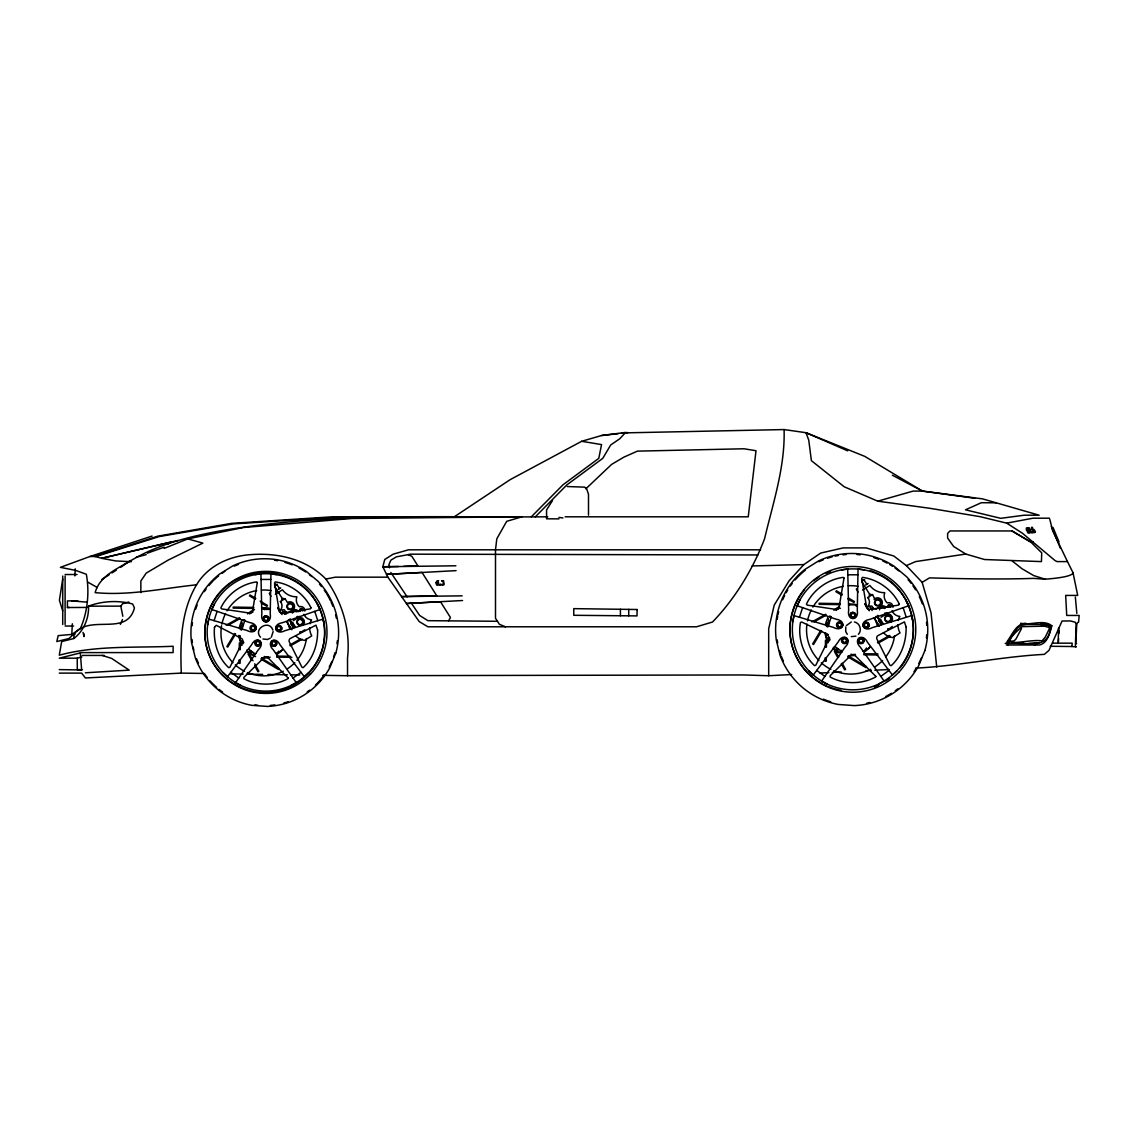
<?xml version="1.0" encoding="UTF-8"?>
<svg xmlns="http://www.w3.org/2000/svg" width="1136" height="1136" viewBox="0 0 1136 1136"><rect width="100%" height="100%" fill="white"/><g stroke="black" fill="none" stroke-linecap="round" stroke-linejoin="round"><path stroke-width="1.5" d="M239.114 659.959L239.071 663.367L240.065 663.325L240.122 659.917M239.242 649.764L239.327 642.962L240.335 642.933L240.25 649.721M825.247 657.73L825.19 661.237L826.227 661.195L826.284 657.687M825.375 647.236L825.474 640.221L826.511 640.193L826.412 647.193M270.936 573.907L270.226 613.866C272.129 624.615 259.945 624.615 261.848 613.866L260.911 573.893M858.035 569.093L857.282 610.245C859.242 621.321 846.703 621.321 848.663 610.245L847.697 569.093M152.096 536.05L89.957 556.498L60.393 567.347L75.771 570.428L86.336 574.262C89.602 592.126 87.685 612.29 80.244 628.804L71.781 634.399L72.335 623.763M74.862 575.909L75.232 568.824M1058.425 642.01L1058.624 638.659M1058.908 633.604L1059.107 630.253M1058.127 643.161L1058.638 627.981M915.488 668.124C958.599 666.051 1001.228 656.594 1044.339 654.364L1049.011 650.346L1062.061 621.009L1070.595 620.952L1075.338 622.301L1076.09 624.516L1075.38 646.512L1076.317 646.867L1071.958 646.512L1072.171 643.161L1052.731 643.161M73.854 638.517L74.209 633.746C90.241 613.88 126.763 636.969 134.446 607.959L132.656 604.025C118.826 600.163 102.169 600.873 88.523 606.17C89.034 618.495 83.681 630.934 73.854 638.517L61.685 641.57L59.271 655.202C96.248 645.163 135.227 647.989 173.126 646.256L173.126 652.589L81.65 652.589L59.271 658.184L77.262 658.184L81.82 657.062M62.721 579.033L59.399 600.277L62.721 610.898M1020.653 623.238C1030.281 625.865 1043.501 618.85 1051.851 625.794C1049.806 632.866 1047.861 642.962 1039.596 644.992L1006.297 644.992M227.683 676.886L223.096 672.583A58.745 58.745 0 0 1 207.632 624.999L208.825 618.822M813.475 675.167L808.747 670.737A60.506 60.506 0 0 1 792.829 621.719L794.05 615.357M845.738 627.001L845.738 631.616L847.3 634.314M825.971 633.405L826.412 634.797L828.087 634.499M284.809 599.368L284.98 598.615L287.451 602.52A4.615 4.615 0 0 1 293.826 603.926A4.615 4.615 0 0 1 292.421 610.302L288.331 612.9M872.32 595.321L872.491 594.554L874.862 599.155M260.613 644.368L260.797 643.615A2.968 2.968 0 0 0 256.637 640.605L255.983 641.002M276.786 643.729L275.04 646.128A2.968 2.968 0 0 1 271.973 641.13L272.626 640.718A2.968 2.968 0 0 1 275.707 645.731M281.657 629.316L281.586 627.058A2.968 2.968 0 0 0 275.963 628.733L276.588 630.125M855.82 616.394L856.004 615.613M864.042 641.016L862.252 643.487A3.053 3.053 0 0 1 859.086 638.333L859.767 637.921A3.053 3.053 0 0 1 862.934 643.075M869.068 626.177L868.997 623.834A3.053 3.053 0 0 0 863.204 625.567L863.843 627.001M299.819 631.928A6.546 6.546 0 0 1 300.216 632.695L300.358 632.17M887.77 628.847A6.745 6.745 0 0 1 888.182 629.656L888.395 628.861M214.079 620.654L217.118 611.338M799.46 617.246L802.584 607.646M242.209 628.407L244.481 621.477M828.442 625.226L830.771 618.098M333.544 657.133L335.035 652.731M760.609 549.81L408.506 549.81L393.17 554.169L384.749 559.48L382.846 566.75L387.873 577.173L419.198 621.577L427.889 626.788L696.553 626.788L712.528 622.017C735.148 598.53 752.898 569.306 764.556 538.805C773.062 502.921 785.217 466.74 784.081 429.564L625.254 432.859L619.716 438.794L610.714 444.957L602.776 458.348L567.049 484.745L535.326 516.809M240.236 636.444L240.264 637.239M826.397 633.505L826.44 634.328M791.678 674.543L768.689 675.735L743.711 674.954L347.545 675.735L347.517 657.943C350.74 629.869 342.106 601.938 325.89 579.062C306.038 558.813 277.44 552.494 249.92 554.68C228.634 556.313 207.803 566.097 196.528 584.813C180.624 611.708 180.226 642.82 181.277 673.108L204.267 673.478M302.133 610.728L300.926 609.123L300.429 610.927M120.345 624.388L122.461 619.546M130.583 560.502C117.15 569.15 99.755 575.696 95.14 592.623C129.376 595.931 162.874 588.292 196.528 584.813M211.765 609.762L214.448 604.068A58.745 58.745 0 0 1 254.918 574.66L261.166 573.865M797.074 606.028L799.829 600.163A60.506 60.506 0 0 1 841.52 569.874L847.953 569.051M329.213 667.045L331.897 661.464M918.74 663.594L921.495 657.843M1021.562 628.464L1015.925 639.099L1014.121 640.86L1009.009 641.584M861.613 579.971L863.8 579.743L866.867 584.245M251.652 652.433L251.851 651.567M448.592 620.852L450.452 617.515L440.498 601.739L406.447 603.514L462.537 600.518M234.712 633.476L226.873 646.611L227.768 647.08L235.606 633.945M820.717 630.452L812.652 643.984L813.561 644.467L821.626 630.934M552.536 500.507L546.572 509.922L546.572 518.811L558.94 518.868M235.606 682.608L258.355 649.735C266.207 642.152 256.353 634.996 251.567 644.808L227.498 676.715M821.64 681.06L845.056 647.193C853.15 639.383 842.997 632.014 838.084 642.124L813.277 674.983M836.621 648.713L836.678 649.877M271.319 637.225L273.151 631.602M846.377 625.567L851.304 621.988M858.418 634.314C862.267 630.338 859.867 622.94 854.414 621.988M122.83 616.237L120.799 606.127L122.574 603.727L128.879 602.023M889.985 607.249L889.204 605.332L888.395 607.235M240.165 635.833L240.25 637.694M936.717 667.017L931.051 612.858L922.134 582.328L906.343 565.614L893.762 555.987L866.143 547.907L843.168 547.907L820.689 553.076L803.819 564.606L789.094 580.78L774.212 605.133L768.689 628.776L768.689 675.735M531.336 516.809L563.058 484.745L598.786 458.348L601.54 444.588L581.66 441.293L601.569 435.514L626.021 432.376M585.906 488.778L611.594 464.411L623.905 457.126L637.41 451.134L744.037 448.777L756.008 450.722L748.241 516.809L565.16 516.809M304.164 676.886L308.751 672.583A58.745 58.745 0 0 0 324.214 624.999L323.022 618.822M892.243 675.167L896.971 670.737A60.506 60.506 0 0 0 912.89 621.719L911.683 615.357M827.732 634.442L801.704 622.031L800.482 622.443C797.571 637.694 803.195 655.018 814.526 665.653L815.762 665.27L828.996 638.659A3.053 2.854 72 0 0 828.059 635.762L826.568 634.499M1039.426 642.436L1034.413 644.992M293.045 678.064L300.983 672.313M880.798 676.389L888.963 670.453M276.872 653.768L282.779 649.508M864.141 651.354L870.219 646.966M222.344 573.126L224.871 571.337M454.272 516.809L510.121 479.676L581.66 441.293M101.899 579.445L109.084 574.816M111.953 572.956L116.27 570.173M120.572 567.404C149.143 546.87 183.677 537.782 217.757 531.336C326.6 512.038 437.758 517.704 547.765 516.809M251.454 652.66L249.636 652.263L250.488 650.616M836.664 648.202C834.278 649.664 838.553 651.865 838.368 649.082M270.155 592.779L269.303 593.333L270.979 596.286M278.306 589.385L280.734 587.823M275.281 594.298L282.395 589.783A17.239 17.239 0 0 0 296.851 596.812A9.258 9.258 0 0 0 299.322 606.766A4.061 4.061 0 0 1 304.817 611.026M281.671 599.226L283.205 598.246M282.026 614.59L279.683 610.927A6.546 6.546 0 0 0 280.379 601.555L284.98 598.615M280.223 610.515L279.371 611.069L277.695 608.101M293.287 620.682L297.376 618.083A4.615 4.615 0 0 0 298.995 616.323M300.216 632.695L304.817 629.77M857.211 588.547L856.345 589.101L858.063 592.14M865.604 585.04L868.117 583.435M862.508 590.109L869.821 585.452A17.764 17.764 0 0 0 884.717 592.68A9.528 9.528 0 0 0 887.259 602.946A4.175 4.175 0 0 1 892.924 607.334M869.083 595.179L870.659 594.171M869.296 610.77L867.038 607.235A6.745 6.745 0 0 0 867.748 597.579L872.491 594.554M867.592 606.809L866.711 607.362L864.979 604.324M875.941 609.265L880.144 606.581A4.757 4.757 0 0 1 885.91 607.093M881.053 617.288L885.256 614.604A4.757 4.757 0 0 0 886.918 612.787M888.182 629.656L892.285 626.49M264.163 616.465L266.335 615.826A2.968 2.968 0 0 1 268.976 619.077L268.792 619.83A2.968 2.968 0 0 1 266.491 621.69L265.725 621.719A2.968 2.968 0 0 1 265.568 615.84M851.049 612.929L853.292 612.261A3.053 3.053 0 0 1 853.448 618.311L852.653 618.339A3.053 3.053 0 0 1 852.497 612.29M922.134 582.328L929.532 577.869A234.371 14.399 3.2 0 0 1033.377 578.366L1045.106 579.19A233.931 18.148 4 0 0 1072.995 572.658L1077.709 595.42L1065.667 595.42L1066.732 615.442L1079.2 615.442L1078.575 622.187L1077.297 622.84L1076.701 625.396L1075.792 643.7L1076.616 643.7M270.198 638.247L267.429 639.469L262.97 639M289.794 645.035L300.16 639.185M290.333 645.887L302.176 639.199M877.461 642.351L889.644 635.464M878.014 643.232L890.212 636.345M167.12 544.456L171.735 541.858L101.658 558.301L95.239 556.498L89.957 556.498M226.206 625.183L239.568 617.728M228.222 625.212L240.094 618.58M811.956 621.917L825.716 614.235M814.029 621.932L826.255 615.116M235.393 682.495L240.903 685.519A58.745 58.745 0 0 0 290.944 685.519L296.453 682.495M821.413 680.933L827.093 684.057A60.506 60.506 0 0 0 878.625 684.057L884.305 680.933M244.765 620.057L243.573 619.617M250.516 650.971L250.573 652.518M831.069 616.635L829.834 616.181M906.343 565.614L915.588 561.596L965.799 554.056L984.529 559.523L1041.442 561.596L1041.726 552.849L1030.849 542.085L1012.006 530.952L949.966 530.952L947.623 533.437L947.623 538.066L953.629 546.473L965.799 554.056M164.18 548.39L187.795 538.89L243.544 527.502L351.99 518.485L521.978 516.809L506.684 521.339L496.815 538.805L495.495 549.81L495.495 618.254L499.414 624.331L505.463 626.788M147.353 553.175L164.109 547.197M319.983 609.535L282.253 622.769C271.447 624.275 275.21 635.862 284.852 630.736L323.078 619.077M908.544 605.786L869.693 619.418C858.546 620.98 862.423 632.908 872.349 627.626L911.725 615.613M94.558 556.498L157.847 536.149L231.588 523.369L330.093 516.937L443.381 516.809M855.905 636.146L851.304 636.629M244.808 620.384L243.246 619.816M831.112 616.962L829.507 616.379M95.594 556.597L159.225 536.561L233.249 523.895L332.138 517.59L365.693 516.809M1036.813 642.635L1028.705 643.359M784.081 429.564L805.992 432.702L808.761 440.143L811.388 460.662L844.204 486.776L877.773 501.161L913.117 491.093L922.46 491.093L982.455 498.846L1039.156 515.204L1024.161 515.204L1000.759 518.328L965.501 509.823L981.334 502.708L996.201 502.808M71.781 634.399L74.209 633.746L68.969 638.517L56.8 641.57L58.163 635.635L75.189 634.087M136.377 557.208L146.217 554.652M177.855 540.509L101.658 558.301L115.716 560.943L131.407 561.709M325.89 579.062L335.319 577.173L387.873 577.173M268.238 656.665L265.043 657.275A10.622 10.622 0 0 0 264.248 656.452M855.252 654.336L851.957 654.961A10.934 10.934 0 0 0 851.134 654.109M1025.836 623.238C1015.882 623.65 1012.261 634.839 1007.036 641.613L1007.944 644.992M877.773 501.161L930.015 508.317L980.013 516.653L1006.695 523.142L1032.965 518.201L1049.508 518.201M1033.263 541.716L1030.849 542.085L1012.006 530.952M1025.68 624.445L1021.889 624.914L1017.572 627.995L1008.441 641.102L1008.754 643.345M601.569 435.514L618.183 433.668M621.506 433.299L628.151 432.56M85.385 672.796L129.22 670.141L111.612 658.397L102.226 655.429M456.076 570.641L386.51 574.362L422.024 572.445L436.749 595.789L401.576 596.599L462.167 595.846M819.979 673.08L828.826 672.626M832.361 672.441L841.208 671.972M865.959 670.694L871.269 670.41M874.805 670.24L888.963 669.502M77.802 600.887L67.422 600.887L67.422 607.519L69.424 607.433M398.466 566.523L382.846 566.75L455.891 565.785M403.749 566.324L417.835 565.785L411.843 556.285L408.051 554.638M752.146 565.941L803.819 564.606M283.205 611.921L285.676 611.835M283.262 611.992L285.718 611.906M286.272 612.773L283.815 612.858L286.315 612.858M284.256 613.554L286.712 613.468L284.383 609.805L281.913 609.89L284.653 614.193M284.355 613.71L286.812 613.639M870.659 608.243L873.257 608.243M871.284 609.223L873.868 609.208L871.866 606.07L869.338 606.155L872.164 610.586M88.523 606.17L120.799 606.127M567.29 486.535L584.685 487.145L586.772 489.147L588.505 494.33L588.505 515.162M1072.995 572.658L1067.471 561.596L1057.119 561.596L1055.131 560.644L1022.372 533.196L1006.695 523.142M65.107 574.518L77.063 574.518M847.839 574.802L857.921 574.802M261.039 579.445L270.837 579.445M67.422 607.519L87.188 607.433M1020.497 624.445L1045.787 624.445L1050.53 626.135L1050.871 627.512C1047.52 647.733 1033.803 643.374 1018.083 643.345M1048.4 625.794L1051.851 625.794M65.107 626.035L73.641 626.035M1005.175 643.345L1023.266 643.345M1050.246 646.27L1071.958 646.512M82.175 655.429L104.228 655.429M59.271 673.108L81.65 673.108L85.385 677.965L181.277 673.108M757.911 554.964L410.508 554.169L396.365 556.867L390.898 560.133L388.952 564.62L389.421 567.83M849.188 604.821L856.7 604.835M262.359 608.584L269.644 608.612M497.454 621.293L427.889 620.668L419.638 615.456L410.991 602.563M863.829 653.768L877.844 653.924M863.871 654.805L877.872 654.961M276.573 656.111L290.177 656.253M276.616 657.119L291.909 657.29M82.431 669.686L77.262 669.615L77.262 658.184M59.271 669.615L81.65 669.942L80.315 652.93M230.807 673.889L243.189 674.088M246.725 674.145L262.643 674.401M267.94 674.486L287.408 674.784M290.944 674.841L299.79 674.983M322.78 675.352L347.545 675.735M71.639 600.887L87.188 602.151M558.94 517.42L562.973 517.973M435.244 516.809L437.147 517.022M857.765 569.051L864.198 569.874A60.506 60.506 0 0 1 905.889 600.163L908.644 606.028M270.68 573.865L276.928 574.66A58.745 58.745 0 0 1 317.398 604.068L320.082 609.762M254.947 704.902L258.014 705.3M892.371 475.217L922.46 491.093L974.702 498.25M867.748 597.579L868.699 597.735M280.379 601.555L281.302 601.711M1040.761 623.238L1044.864 624.218L1046.668 625.794M187.795 538.89L202.833 543.122L168.185 560.076L146.189 573.14L140.85 581.007L140.85 592.623M793.993 615.613L833.441 627.413C843.366 632.709 847.243 620.767 836.096 619.205L797.188 605.786M208.768 619.063L247.066 630.523C256.708 635.663 260.471 624.076 249.65 622.556L211.878 609.521M1045.106 579.19L1033.717 575.583L1022.002 568.753L1012.006 560.786M1040.604 624.445L1043.771 625.567M443.48 580.695L441.521 580.837C443.182 580.155 444.744 585.722 441.435 584.387L441.961 585.239L443.778 584.898A1.42 1.42 0 0 0 444.148 584.16L443.48 580.695M847.683 450.836L805.992 432.702L864.709 456.345L922.46 491.093M87.813 582.143L97.369 587.553M842.415 594.384L836.408 590.777L835.911 591.7L841.918 595.292M848.422 597.976L854.428 601.583L853.931 602.492L847.925 598.899M255.785 598.445L249.948 594.952L249.48 595.846L255.302 599.339M260.158 601.072L267.443 605.445L266.974 606.326L261.138 602.833M816.727 670.425L824.892 676.36M230.835 672.285L238.759 678.05M835.372 646.853L841.435 651.269M248.954 649.394L254.833 653.697M895.097 568.057L898.945 570.911M309.418 574.745L311.903 576.591M892.427 674.997L867.464 642.252C862.536 632.141 852.383 639.525 860.477 647.335L884.078 681.06M304.334 676.715L280.109 644.936C275.324 635.109 265.469 642.28 273.322 649.863L296.226 682.608M260.527 637.225C252.746 628.819 269.445 619.177 272.839 630.125M390.827 572.487L407.157 596.84M869.878 594.668L861.699 581.547M877.773 615.314L878.284 617.885L880.372 619.39L878.526 620.568L879.52 619.106L877.943 618.495L877.674 616.209L875.927 616.493M882.502 623.834L880.641 620.923L879.761 621.477L882.331 623.934M864.865 603.514L868.571 609.35M876.012 621.009L878.909 625.567M873.769 617.785L879.136 626.206L878.824 625.411M279.527 588.604L276.999 584.642L274.6 584.117L274.742 586.574L282.438 598.743M290.106 618.779L290.603 621.264L292.634 622.741L290.83 623.877L291.81 622.457L290.276 621.861L290.021 619.645L288.317 619.915M294.707 627.044L292.903 624.218L292.037 624.772L294.536 627.157M277.653 607.448L281.444 613.383M288.998 625.254L291.838 629.699M286.726 621.974L291.427 629.358L291.128 628.577M838.723 657.119L835.301 651.013L834.42 651.567L837.843 657.673M842.145 663.225L845.582 669.331L844.701 669.885L841.265 663.779M253.03 660.84L248.869 653.427L248.017 653.967L251.34 659.902M254.691 663.807L258.852 671.22L258 671.759L254.677 665.824M1067.471 561.596L1052.66 530.668L1049.806 519.337M1053.001 527.459L1059.036 541.929M1051.354 526.55L1060.371 548.191M903.148 607.689L906.258 617.288M314.743 611.367L317.768 620.696M875.018 618.254L877.319 625.396M287.436 621.633L289.666 628.563M779.509 650.644L780.929 655.202M83.027 632.425L84.064 636.543L83.823 633.561M825.517 634.087L826.142 637.381A10.934 10.934 0 0 1 830.146 639.866M239.071 635.407L239.98 640.207A10.622 10.622 0 0 1 243.871 642.621M777.109 639.753L777.677 642.891M193.219 647.08L193.773 650.119M1075.352 597.039L1076.829 613.44M628.719 609.393L628.719 615.826M620.412 609.279L620.412 615.755M65.107 576.023L65.107 624.516M62.721 576.023L62.721 624.516M915.673 669.104A76.112 76.112 0 0 1 913.955 671.731M897.852 688.814A76.112 76.112 0 0 1 895.324 690.688M891.405 693.301A76.112 76.112 0 0 1 885.938 696.396M869.793 702.488A76.112 76.112 0 0 1 866.74 703.198M830.757 701.764A76.112 76.112 0 0 1 823.359 699.165M783.357 661.01A76.112 76.112 0 0 1 781.497 656.679M894.572 635.649A44.205 44.205 0 0 1 885.824 656.778M882.601 660.527A44.205 44.205 0 0 1 874.976 666.846M870.687 669.331A44.205 44.205 0 0 1 833.838 670.709M830.842 669.345A44.205 44.205 0 0 1 821.314 662.842M818.928 660.556A44.205 44.205 0 0 1 806.929 624.104M807.483 620.867A44.205 44.205 0 0 1 811.289 609.975M812.879 607.093A44.205 44.205 0 0 1 843.338 586.304M848.251 585.75A44.205 44.205 0 0 1 858.149 586.304M324.356 674.798A73.897 73.897 0 0 1 315.382 685.164M309.603 690.134A73.897 73.897 0 0 1 307.16 691.952M288.217 701.679A73.897 73.897 0 0 1 283.844 703.028M274.884 704.888A73.897 73.897 0 0 1 270.34 705.413M222.613 692.094A73.897 73.897 0 0 1 218.964 689.339M216.621 687.365A73.897 73.897 0 0 1 210.146 680.918M207.206 677.411A73.897 73.897 0 0 1 204.494 673.719M198.445 663.14A73.897 73.897 0 0 1 196.627 658.937M306.422 638.517A42.912 42.912 0 0 1 296.922 660.3M294.792 662.671A42.912 42.912 0 0 1 287.394 668.806M283.233 671.22A42.912 42.912 0 0 1 247.449 672.569M244.552 671.234A42.912 42.912 0 0 1 235.294 664.929M232.979 662.714A42.912 42.912 0 0 1 221.563 625.737M221.861 624.161A42.912 42.912 0 0 1 225.553 613.596M227.101 610.785A42.912 42.912 0 0 1 256.679 590.606M261.45 590.067A42.912 42.912 0 0 1 271.064 590.606M275.736 591.671A42.912 42.912 0 0 1 278.789 592.68M869.225 624.601A3.053 3.053 0 0 1 863.431 626.319M905.889 600.163A65.916 65.916 0 0 1 912.89 621.719M896.971 670.737A65.916 65.916 0 0 1 878.625 684.057M827.093 684.057A65.916 65.916 0 0 1 808.747 670.737M792.829 621.719A65.916 65.916 0 0 1 799.829 600.163M841.52 569.874A65.916 65.916 0 0 1 864.198 569.874M926.706 634.825A76.112 76.112 0 0 1 926.422 637.963M908.104 579.687A76.112 76.112 0 0 1 911.1 583.336M912.961 585.864A76.112 76.112 0 0 1 915.559 589.797M919.322 596.684A76.112 76.112 0 0 1 922.375 603.926M926.507 622.272A76.112 76.112 0 0 1 926.749 625.411M818.886 561.738A76.112 76.112 0 0 1 823.202 559.835M827.619 558.216A76.112 76.112 0 0 1 832.148 556.867M835.201 556.129A76.112 76.112 0 0 1 838.283 555.518M842.94 554.837A76.112 76.112 0 0 1 846.079 554.538M857.055 554.524A76.112 76.112 0 0 1 860.193 554.822M874.01 557.705A76.112 76.112 0 0 1 878.483 559.224M882.828 561.028A76.112 76.112 0 0 1 887.074 563.101M889.815 564.62A76.112 76.112 0 0 1 892.498 566.253M826.156 573.24A62.608 62.608 0 0 1 830.657 571.451M870.346 570.698A62.608 62.608 0 0 1 874.919 572.331M876.41 572.956A62.608 62.608 0 0 1 891.519 582.2A62.608 62.608 0 0 1 908.985 652.76A62.608 62.608 0 0 1 899.925 667.982M889.573 678.149A62.608 62.608 0 0 1 885.626 680.975M878.625 684.965A62.608 62.608 0 0 1 874.18 686.925M804.501 589.74A62.608 62.608 0 0 0 791.664 644.353A62.608 62.608 0 0 0 822.649 683.915M813.745 580.737A62.608 62.608 0 0 1 819.013 577.003M840.867 690.333A62.608 62.608 0 0 1 834.577 688.828M833.043 688.345A62.608 62.608 0 0 1 828.485 686.669M826.994 686.045A62.608 62.608 0 0 1 824.083 684.653M777.18 619.39A76.112 76.112 0 0 1 777.677 616.28M777.975 614.746A76.112 76.112 0 0 1 778.657 611.679M782.661 599.765A76.112 76.112 0 0 1 784.649 595.505M786.126 592.722A76.112 76.112 0 0 1 787.717 590.01M790.315 586.077A76.112 76.112 0 0 1 792.175 583.549M795.157 579.9A76.112 76.112 0 0 1 805.367 570.144M883.439 632.667A14.456 14.456 0 0 0 892.74 637.552L900.053 632.894A17.608 17.608 0 0 1 897.894 624.672M885.271 612.829A3.365 3.365 0 0 1 884.603 613.397M879.52 609.833A3.365 3.365 0 0 1 879.818 609.01M880.315 608.285A3.365 3.365 0 0 1 885.072 608.087M891.987 610.728A9.4 9.4 0 0 0 899.84 616.408A17.608 17.608 0 0 0 898.363 620.426M885.256 614.604A4.757 4.757 0 0 1 891.32 621.832M874.081 599.368A4.757 4.757 0 0 1 881.238 599.524A4.757 4.757 0 0 1 880.144 606.581M887.997 607.22A1.676 1.676 0 0 1 889.332 604.65A1.676 1.676 0 0 1 890.894 607.093M881.295 608.2A2.797 2.797 0 0 1 884.688 608.498M870.02 647.094A25.844 25.844 0 0 1 864.908 651.496M855.564 655.273A25.844 25.844 0 0 1 848.833 655.642M839.106 652.944A25.844 25.844 0 0 1 833.54 649.153M828.258 642.607A25.844 25.844 0 0 1 825.105 633.008M825.446 624.601A25.844 25.844 0 0 1 827.675 618.24M833.881 610.302A25.844 25.844 0 0 1 839.532 606.596M849.288 604.082A25.844 25.844 0 0 1 856.019 604.579M826.511 626.518A5.865 5.865 0 0 1 828.797 621.378M829.72 637.836A7.427 7.427 0 0 1 829.394 638.574A5.865 5.865 0 0 0 829.237 641.059M841.52 650.36A7.128 7.128 0 0 1 841.804 651.141A5.865 5.865 0 0 0 842.259 651.837M866.399 647.989A5.865 5.865 0 0 1 866.015 648.727M865.518 649.394A5.865 5.865 0 0 1 864.922 649.991M864.269 650.502A5.865 5.865 0 0 1 862.749 651.212M855.777 605.744A5.865 5.865 0 0 1 856.587 605.971M835.982 610.359A5.865 5.865 0 0 1 838.751 608.541M839.561 608.356A5.865 5.865 0 0 1 840.399 608.3M842.358 651.269A10.934 10.934 0 0 0 838.95 652.263L833.426 648.486A10.934 10.934 0 0 0 833.441 647.307M827.604 617.799A10.934 10.934 0 0 1 827.718 627.015M849.884 604.593A10.934 10.934 0 0 1 849.061 603.741M281.813 627.796A2.968 2.968 0 0 1 276.176 629.472M260.797 643.615A2.968 2.968 0 0 1 256.111 645.702A2.968 2.968 0 0 1 256.637 640.605M317.398 604.068A63.985 63.985 0 0 1 324.214 624.999M308.751 672.583A63.985 63.985 0 0 1 290.944 685.519M240.903 685.519A63.985 63.985 0 0 1 223.096 672.583M207.632 624.999A63.985 63.985 0 0 1 214.448 604.068M254.918 574.66A63.985 63.985 0 0 1 276.928 574.66M337.349 640.761A73.897 73.897 0 0 1 336.952 643.785M319.571 584.188A73.897 73.897 0 0 1 321.531 586.531M324.271 590.18A73.897 73.897 0 0 1 325.989 592.708M326.799 594A73.897 73.897 0 0 1 330.462 600.688M331.101 602.066A73.897 73.897 0 0 1 332.876 606.297M335.617 615.016A73.897 73.897 0 0 1 336.284 617.998M234.314 566.111A73.897 73.897 0 0 1 238.546 564.365M274.557 560.233A73.897 73.897 0 0 1 277.567 560.701M284.994 562.419A73.897 73.897 0 0 1 292.208 564.876M299.137 568.085A73.897 73.897 0 0 1 305.683 571.976M192.382 642.507A73.897 73.897 0 0 1 192.041 639.469M192.098 625.766A73.897 73.897 0 0 1 192.453 622.727M195.591 609.379A73.897 73.897 0 0 1 197.181 605.09M204.324 591.643A73.897 73.897 0 0 1 206.085 589.158M208.91 585.551A73.897 73.897 0 0 1 213 581.036M214.093 579.956A73.897 73.897 0 0 1 218.637 575.881M295.616 635.635A14.044 14.044 0 0 0 304.633 640.363L311.733 635.848A17.083 17.083 0 0 1 309.645 627.867M297.391 616.365A3.266 3.266 0 0 1 296.737 616.919M292.094 612.659A3.266 3.266 0 0 1 297.192 611.75M303.908 614.32A9.116 9.116 0 0 0 311.534 619.844A17.083 17.083 0 0 0 310.1 623.735M297.376 618.083A4.615 4.615 0 0 1 303.255 625.098M300.302 611.239A1.633 1.633 0 0 1 300.117 609.052A1.633 1.633 0 0 1 302.275 608.669A1.633 1.633 0 0 1 302.858 610.799M292.421 610.302A4.615 4.615 0 0 1 298.782 611.708M292.577 612.915A2.712 2.712 0 0 1 296.24 611.75M282.594 649.636A25.091 25.091 0 0 1 277.624 653.91M270.155 657.204A25.091 25.091 0 0 1 262.004 657.943M255.6 656.608A25.091 25.091 0 0 1 247.165 651.624M242.039 645.276A25.091 25.091 0 0 1 238.972 635.961M239.313 627.796A25.091 25.091 0 0 1 241.471 621.619M247.506 613.909A25.091 25.091 0 0 1 254.492 609.649M262.459 607.859A25.091 25.091 0 0 1 268.991 608.356M240.335 629.656A5.694 5.694 0 0 1 242.55 624.672M242.99 643.785A5.694 5.694 0 0 1 243.132 641.371M278.689 651.212A5.694 5.694 0 0 1 276.289 653.342M266.335 609.507A5.694 5.694 0 0 1 268.749 609.478M249.537 613.965A5.694 5.694 0 0 1 253.016 612.02M255.728 653.683A10.622 10.622 0 0 0 252.419 654.648L247.052 650.985A10.622 10.622 0 0 0 247.066 649.835M241.4 621.193A10.622 10.622 0 0 1 241.514 630.139M264.887 609.748A10.622 10.622 0 0 1 262.231 607.547M637.097 609.507L637.012 615.911L573.765 615.286L573.765 608.64L637.097 609.507M257.304 582.541L252.519 611.395A2.968 2.769 -36 0 1 250.119 613.142L221.591 608.896L220.853 607.874C227.285 594.213 241.585 583.833 256.551 581.93L257.304 582.541M436.636 583.194C436.948 587.383 440.015 581.518 436.636 583.194M843.991 577.997L839.05 607.703A3.053 2.854 -36 0 1 836.593 609.507L807.199 605.133L806.446 604.082C813.064 590.024 827.789 579.317 843.21 577.372L843.991 577.997M1030.125 532.315L1029.386 533.153A12.184 3.678 55.5 0 1 1027.995 532.898L1027.256 531.705L1029.131 531.79L1026.362 530.143L1026.362 527.942A13.078 3.948 55.5 0 1 1027.313 528.041C1025.879 530.739 1028.506 527.956 1030.125 532.315M1035.365 531.719L1034.626 532.557A12.184 3.678 55.5 0 1 1033.249 532.301L1032.51 531.108L1034.413 531.321L1031.275 529.064L1031.616 527.345A13.078 3.948 55.5 0 1 1032.567 527.445C1031.119 530.143 1033.76 527.36 1035.365 531.719M317.626 630.04C317.895 643.729 313.451 658.312 303.142 667.656L301.949 667.272L289.098 641.442A2.968 2.769 -72 0 1 290.007 638.631L315.964 625.169L317.626 630.04M906.116 626.916C906.386 641.016 901.814 656.04 891.206 665.653L889.957 665.27L876.722 638.659A3.053 2.854 -72 0 1 877.674 635.762L904.398 621.889L906.116 626.916M436.054 582.654L436.522 584.912L438.34 585.083A1.463 1.463 0 0 0 438.865 584.401L438.482 582.569L436.65 582.626L438.595 580.624L436.806 580.993L436.054 582.654M214.505 627.2C213.199 641.769 217.771 657.645 228.705 667.656L229.898 667.272L242.749 641.442A2.968 2.769 72 0 0 241.84 638.631L216.266 625.297L214.505 627.2M276.588 584.941L277.411 584.302L276.616 584.87M863.843 580.453L864.695 579.8L863.871 580.397M310.994 607.874L310.256 608.896L281.728 613.142A2.968 2.769 36 0 1 279.328 611.395L274.543 582.953L275.295 581.93C290.262 583.833 304.562 594.213 310.994 607.874M899.272 604.082L898.519 605.133L869.139 609.507A3.053 2.854 36 0 1 866.669 607.703L861.741 578.409L862.508 577.372C877.929 579.317 892.655 590.024 899.272 604.082M255.359 628.307L255.217 628.904A2.357 2.357 0 0 1 251.198 629.543L250.871 629.017A2.357 2.357 0 0 1 251.539 626.234L252.064 625.922A2.357 2.357 0 0 1 255.359 628.307M255.969 628.364L255.785 629.117A2.968 2.968 0 0 1 250.729 629.926L250.318 629.273A2.968 2.968 0 0 1 251.155 625.766L251.809 625.354A2.968 2.968 0 0 1 255.969 628.364M260.187 643.544L260.045 644.14A2.357 2.357 0 0 1 256.026 644.794L255.699 644.268A2.357 2.357 0 0 1 256.367 641.485L256.892 641.158A2.357 2.357 0 0 1 260.187 643.544M268.366 619.006L268.224 619.603A2.357 2.357 0 0 1 264.205 620.256L263.879 619.731A2.357 2.357 0 0 1 264.546 616.933L265.071 616.621A2.357 2.357 0 0 1 268.366 619.006M276.176 643.672L276.034 644.268A2.357 2.357 0 0 1 272.001 644.907L271.689 644.382A2.357 2.357 0 0 1 272.356 641.599L272.867 641.272A2.357 2.357 0 0 1 276.176 643.672M281.231 628.506L281.089 629.103A2.357 2.357 0 0 1 277.056 629.742L276.744 629.216A2.357 2.357 0 0 1 277.411 626.433L277.922 626.106A2.357 2.357 0 0 1 281.231 628.506M841.989 625.127L841.833 625.751A2.428 2.428 0 0 1 837.686 626.405L837.36 625.865A2.428 2.428 0 0 1 838.041 622.997L838.581 622.67A2.428 2.428 0 0 1 841.989 625.127M842.614 625.198L842.429 625.964A3.053 3.053 0 0 1 837.204 626.802L836.792 626.121A3.053 3.053 0 0 1 837.644 622.514L838.325 622.088A3.053 3.053 0 0 1 842.614 625.198M846.959 640.832L846.803 641.442A2.428 2.428 0 0 1 842.656 642.11L842.33 641.57A2.428 2.428 0 0 1 843.011 638.702L843.551 638.361A2.428 2.428 0 0 1 846.959 640.832M847.584 640.889L847.399 641.67A3.053 3.053 0 0 1 842.756 643.047A3.053 3.053 0 0 1 842.614 638.205L843.295 637.793A3.053 3.053 0 0 1 847.584 640.889M855.38 615.556L855.238 616.166A2.428 2.428 0 0 1 851.091 616.834L850.765 616.294A2.428 2.428 0 0 1 851.446 613.426L851.986 613.085A2.428 2.428 0 0 1 855.38 615.556M863.417 640.945L863.275 641.57A2.428 2.428 0 0 1 859.128 642.223L858.802 641.684A2.428 2.428 0 0 1 859.483 638.815L860.023 638.489A2.428 2.428 0 0 1 863.417 640.945M868.628 625.325L868.472 625.95A2.428 2.428 0 0 1 864.326 626.603L863.999 626.064A2.428 2.428 0 0 1 864.681 623.195L865.22 622.869A2.428 2.428 0 0 1 868.628 625.325M335.844 652.959L329.951 667.457A74.735 74.735 0 0 1 267.329 706.436L251.723 705.314A74.735 74.735 0 0 1 195.307 657.801L191.544 642.621A74.735 74.735 0 0 1 219.291 574.276L232.582 565.998A74.735 74.735 0 0 1 306.152 571.28L318.123 581.348A74.735 74.735 0 0 1 335.844 652.959M924.874 650.516L918.811 665.455A76.978 76.978 0 0 1 854.315 705.598L838.24 704.448A76.978 76.978 0 0 1 780.12 655.5L776.257 639.866A76.978 76.978 0 0 1 804.842 569.477L818.516 560.957A76.978 76.978 0 0 1 894.302 566.395L906.627 576.761A76.978 76.978 0 0 1 924.874 650.516M288.232 678.078L287.99 678.675C274.77 685.931 257.077 685.931 243.857 678.675L243.857 677.411L264.447 657.204A2.968 2.769 0 0 1 267.4 657.204L288.232 678.078M875.842 676.389L875.586 676.999C861.968 684.483 843.75 684.483 830.146 676.999L830.132 675.707L851.333 654.904A3.053 2.854 0 0 1 854.386 654.904L875.842 676.389M1049.494 628.464L1045.333 636.984L1042.067 640.86C1025.822 638.389 992.395 652.291 1022.059 626.646L1044.268 626.163L1049.494 627.541L1049.494 628.464M261.507 658.255L261.039 659.15L278.59 669.544L279.058 668.65L261.507 658.255M848.322 655.983L847.839 656.892L865.916 667.599L866.399 666.69L848.322 655.983M293.045 623.295L291.199 624.473L293.386 627.896L295.232 626.717L293.045 623.295M880.798 619.972L878.895 621.179L881.138 624.701L883.041 623.494L880.798 619.972M1028.804 527.757L1028.009 527.857L1031.105 532.855L1033.22 532.614L1031.318 531.804L1028.804 527.757M440.512 584.344L439.774 585.225L440.512 584.344M840.129 603.614L819.127 603.287L819.155 604.324L840.157 604.65L840.129 603.614M253.555 607.419L233.164 607.093L233.207 608.101L253.598 608.427L253.555 607.419M864.752 626.263L864.496 625.851A1.874 1.874 0 0 1 866.243 623.21A1.874 1.874 0 0 1 867.904 625.908A1.874 1.874 0 0 1 864.752 626.263M851.517 616.493L851.262 616.067A1.874 1.874 0 0 1 853.008 613.426A1.874 1.874 0 0 1 854.655 616.124A1.874 1.874 0 0 1 851.517 616.493M859.554 641.883L859.299 641.471A1.874 1.874 0 0 1 861.045 638.83A1.874 1.874 0 0 1 862.693 641.528A1.874 1.874 0 0 1 859.554 641.883M838.112 626.064L837.857 625.652A1.874 1.874 0 0 1 839.603 622.997A1.874 1.874 0 0 1 841.265 625.695A1.874 1.874 0 0 1 838.112 626.064M843.082 641.755L842.827 641.343A1.874 1.874 0 0 1 844.573 638.702A1.874 1.874 0 0 1 846.235 641.4A1.874 1.874 0 0 1 843.082 641.755M277.468 629.415L277.227 629.003A1.818 1.818 0 0 1 278.916 626.433A1.818 1.818 0 0 1 280.521 629.06A1.818 1.818 0 0 1 277.468 629.415M264.617 619.915L264.361 619.503A1.818 1.818 0 0 1 266.065 616.947A1.818 1.818 0 0 1 267.67 619.56A1.818 1.818 0 0 1 264.617 619.915M272.413 644.581L272.171 644.169A1.818 1.818 0 0 1 273.861 641.599A1.818 1.818 0 0 1 275.48 644.226A1.818 1.818 0 0 1 272.413 644.581M251.61 629.216L251.354 628.804A1.818 1.818 0 0 1 253.058 626.248A1.818 1.818 0 0 1 254.663 628.861A1.818 1.818 0 0 1 251.61 629.216M256.438 644.453L256.182 644.041A1.818 1.818 0 0 1 257.872 641.485A1.818 1.818 0 0 1 259.491 644.098A1.818 1.818 0 0 1 256.438 644.453M898.718 672.37A62.906 62.906 0 0 0 915.275 621.42A67.862 67.862 0 0 0 907.991 598.999A62.906 62.906 0 0 0 864.652 567.517A67.862 67.862 0 0 0 841.08 567.517A62.906 62.906 0 0 0 797.742 598.999A67.862 67.862 0 0 0 790.457 621.42A62.906 62.906 0 0 0 807 672.37A67.862 67.862 0 0 0 826.085 686.229A62.906 62.906 0 0 0 879.647 686.229A67.862 67.862 0 0 0 898.718 672.37M875.87 604.707A2.797 2.797 0 0 0 880.485 603.244A2.797 2.797 0 0 0 876.907 599.978A2.797 2.797 0 0 0 875.87 604.707M875.515 605.09A3.323 3.323 0 0 0 880.996 603.358A3.323 3.323 0 0 0 876.751 599.481A3.323 3.323 0 0 0 875.515 605.09M886.066 620.725A2.797 2.797 0 0 0 890.681 619.262A2.797 2.797 0 0 0 887.117 615.996A2.797 2.797 0 0 0 886.066 620.725M885.711 621.108A3.323 3.323 0 0 0 891.206 619.376A3.323 3.323 0 0 0 886.96 615.485A3.323 3.323 0 0 0 885.711 621.108M310.44 674.173A61.074 61.074 0 0 0 326.515 624.715A65.888 65.888 0 0 0 319.443 602.946A61.074 61.074 0 0 0 277.369 572.374A65.888 65.888 0 0 0 254.478 572.374A61.074 61.074 0 0 0 212.404 602.946A65.888 65.888 0 0 0 205.332 624.715A61.074 61.074 0 0 0 221.406 674.173A65.888 65.888 0 0 0 239.923 687.621A61.074 61.074 0 0 0 291.924 687.621A65.888 65.888 0 0 0 310.44 674.173M303.454 586.616A60.79 60.79 0 0 0 233.065 581.575A60.79 60.79 0 0 0 206.511 646.966A60.79 60.79 0 0 0 260.499 692.435A60.79 60.79 0 0 0 320.409 655.131A60.79 60.79 0 0 0 303.454 586.616M288.26 608.47A2.712 2.712 0 0 0 292.733 607.064A2.712 2.712 0 0 0 289.268 603.883A2.712 2.712 0 0 0 288.26 608.47M287.905 608.853A3.223 3.223 0 0 0 293.244 607.178A3.223 3.223 0 0 0 289.126 603.401A3.223 3.223 0 0 0 287.905 608.853M298.157 624.019A2.712 2.712 0 0 0 302.645 622.613A2.712 2.712 0 0 0 299.18 619.432A2.712 2.712 0 0 0 298.157 624.019M297.817 624.402A3.223 3.223 0 0 0 303.156 622.727A3.223 3.223 0 0 0 299.024 618.95A3.223 3.223 0 0 0 297.817 624.402"/></g></svg>
